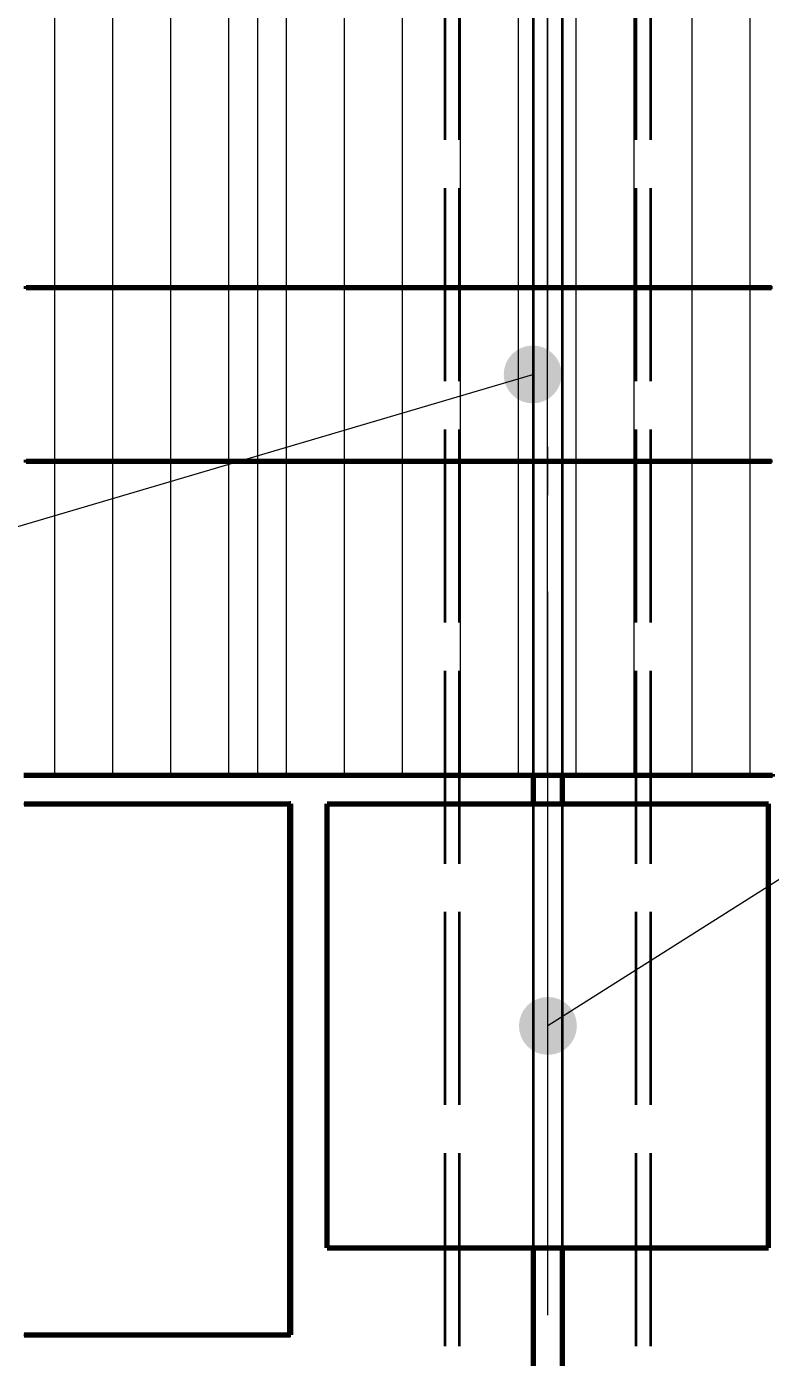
# Model space of a CAD drawing. Header units: millimetres. Extents: x 0 to 2208, y 0 to 420.
# Drawn here: x 94.22 to 109.62, y 142.66 to 170.24 of the extents above; entities that cross this region are included whole.
import ezdxf

# ---------------------------------------------------------------- set-up
doc = ezdxf.new("R2010")
doc.units = ezdxf.units.MM
doc.linetypes.add('IRAM-E-TRAZOS', pattern=[5, 4, -1])
doc.linetypes.add('IRAM-F-TRAZO-PUNTO', pattern=[20, 15, -2, 1, -2])
for name, color, linetype, lineweight in [('01-VISIBLE', 7, 'CONTINUOUS', 70), ('02-OCULTA', 4, 'IRAM-E-TRAZOS', 35), ('03-EJE', 1, 'IRAM-F-TRAZO-PUNTO', 18), ('04-COTA', 3, 'CONTINUOUS', 18), ('05-RAYADO', 8, 'CONTINUOUS', 18), ('08-FINA', 5, 'CONTINUOUS', 18)]:
    doc.layers.add(name, color=color, linetype=linetype, lineweight=lineweight)
doc.styles.add('ISO3098', font='isocpeur.ttf')
doc.dimstyles.new('FLAMA-IRAM', dxfattribs={"dimtxt": 3.5, "dimasz": 3.5, "dimexe": 2, "dimexo": 1.5, "dimgap": 1, "dimtad": 1, "dimdec": 1, "dimtxsty": 'ISO3098', "dimblk": 'IRAM_FLECHA', "dimblk1": 'IRAM_FLECHA', "dimblk2": 'IRAM_FLECHA', "dimcen": 2.5, "dimclrd": 256, "dimclre": 256, "dimclrt": 256, "dimazin": 3, "dimtfac": 1, "dimtmove": 0, "dimatfit": 3, "dimlwd": 18, "dimlwe": 18})

# ---------------------------------------------------------------- blocks, each defined once
blk = doc.blocks.new('IRAM_FLECHA')
blk.add_solid([(0, 0), (-1, 0.125), (-1, -0.125)])

msp = doc.modelspace()

# ---------------------------------------------------------------- hatches: boundary and pattern name
at = {"layer": '05-RAYADO'}
h = msp.add_hatch(dxfattribs=at)
h.set_pattern_fill('ANSI31', scale=0.94488, angle=45)
h.paths.add_polyline_path([(123.083, 154.733), (123.083, 198.138), (86.943, 198.138), (86.943, 154.733)])
h = msp.add_hatch(dxfattribs=at)
h.set_pattern_fill('ANSI31', scale=0.377953, angle=45)
h.paths.add_polyline_path([(120.384, 154.733), (120.384, 198.138), (89.642, 198.138), (89.642, 154.733)])
at = {"layer": '08-FINA'}
h = msp.add_hatch(color=7, dxfattribs=at)
h.dxf.hatch_style = 1
edge = h.paths.add_edge_path()
edge.add_arc((104.698, 163.035), 0.6, 0, 360)
h = msp.add_hatch(color=7, dxfattribs=at)
h.dxf.hatch_style = 1
edge = h.paths.add_edge_path()
edge.add_arc((105.013, 149.533), 0.6, 0, 360)

# ---------------------------------------------------------------- linework, layer by layer
at = {"layer": '01-VISIBLE'}
for p, q in [((104.713, 154.133), (104.713, 154.733)), ((105.313, 154.133), (105.313, 154.733)), ((99.669, 143.133), (99.669, 154.133)), ((99.685, 154.133), (99.669, 154.133)), ((99.685, 143.133), (99.685, 154.133)), ((100.443, 144.933), (100.443, 154.133)), ((109.583, 144.933), (109.583, 154.133)), ((104.713, 123.535), (104.713, 144.933)), ((105.313, 123.535), (105.313, 144.933)), ((99.685, 143.133), (99.669, 143.133))]:
    msp.add_line(p, q, dxfattribs=at)
for points in [[(94.208, 164.835), (94.309, 164.835), (94.409, 164.835), (94.509, 164.835), (94.609, 164.835), (94.71, 164.835), (94.81, 164.835), (94.91, 164.835), (95.01, 164.835), (95.11, 164.835), (95.211, 164.835), (95.311, 164.835), (95.411, 164.835), (95.511, 164.835), (95.611, 164.835), (95.712, 164.835), (95.812, 164.835), (95.912, 164.835), (96.012, 164.835), (96.113, 164.835), (96.213, 164.835), (96.313, 164.835), (96.413, 164.835), (96.513, 164.835), (96.614, 164.835), (96.714, 164.835), (96.814, 164.835), (96.914, 164.835), (97.014, 164.835), (97.115, 164.835), (97.215, 164.835), (97.315, 164.835), (97.415, 164.835), (97.516, 164.835), (97.616, 164.835), (97.716, 164.835), (97.816, 164.835), (97.916, 164.835), (98.017, 164.835), (98.117, 164.835), (98.217, 164.835), (98.317, 164.835), (98.417, 164.835), (98.518, 164.835), (98.618, 164.835), (98.718, 164.835), (98.818, 164.835), (98.919, 164.835), (99.019, 164.835), (99.119, 164.835), (99.219, 164.835), (99.319, 164.835), (99.42, 164.835), (99.52, 164.835), (99.62, 164.835), (99.72, 164.835), (99.82, 164.835), (99.921, 164.835), (100.021, 164.835), (100.121, 164.835), (100.221, 164.835), (100.322, 164.835), (100.422, 164.835), (100.522, 164.835), (100.622, 164.835), (100.722, 164.835), (100.823, 164.835), (100.923, 164.835), (101.023, 164.835), (101.123, 164.835), (101.223, 164.835), (101.324, 164.835), (101.424, 164.835), (101.524, 164.835), (101.624, 164.835), (101.725, 164.835), (101.825, 164.835), (101.925, 164.835), (102.025, 164.835), (102.125, 164.835), (102.226, 164.835), (102.326, 164.835), (102.426, 164.835), (102.526, 164.835), (102.626, 164.835), (102.727, 164.835), (102.827, 164.835), (102.927, 164.835), (103.027, 164.835), (103.128, 164.835), (103.228, 164.835), (103.328, 164.835), (103.428, 164.835), (103.528, 164.835), (103.629, 164.835), (103.729, 164.835), (103.829, 164.835), (103.929, 164.835), (104.029, 164.835), (104.13, 164.835), (104.23, 164.835), (104.33, 164.835), (104.43, 164.835), (104.531, 164.835), (104.631, 164.835), (104.731, 164.835), (104.831, 164.835), (104.931, 164.835), (105.032, 164.835), (105.132, 164.835), (105.232, 164.835), (105.332, 164.835), (105.432, 164.835), (105.533, 164.835), (105.633, 164.835), (105.733, 164.835), (105.833, 164.835), (105.934, 164.835), (106.034, 164.835), (106.134, 164.835), (106.234, 164.835), (106.334, 164.835), (106.435, 164.835), (106.535, 164.835), (106.635, 164.835), (106.735, 164.835), (106.835, 164.835), (106.936, 164.835), (107.036, 164.835), (107.136, 164.835), (107.236, 164.835), (107.337, 164.835), (107.437, 164.835), (107.537, 164.835), (107.637, 164.835), (107.737, 164.835), (107.838, 164.835), (107.938, 164.835), (108.038, 164.835), (108.138, 164.835), (108.238, 164.835), (108.339, 164.835), (108.439, 164.835), (108.539, 164.835), (108.639, 164.835), (108.74, 164.835), (108.84, 164.835), (108.94, 164.835), (109.04, 164.835), (109.14, 164.835), (109.241, 164.835), (109.341, 164.835), (109.441, 164.835), (109.541, 164.835), (109.641, 164.835)], [(94.208, 161.235), (94.309, 161.235), (94.409, 161.235), (94.509, 161.235), (94.609, 161.235), (94.71, 161.235), (94.81, 161.235), (94.91, 161.235), (95.01, 161.235), (95.11, 161.235), (95.211, 161.235), (95.311, 161.235), (95.411, 161.235), (95.511, 161.235), (95.611, 161.235), (95.712, 161.235), (95.812, 161.235), (95.912, 161.235), (96.012, 161.235), (96.113, 161.235), (96.213, 161.235), (96.313, 161.235), (96.413, 161.235), (96.513, 161.235), (96.614, 161.235), (96.714, 161.235), (96.814, 161.235), (96.914, 161.235), (97.014, 161.235), (97.115, 161.235), (97.215, 161.235), (97.315, 161.235), (97.415, 161.235), (97.516, 161.235), (97.616, 161.235), (97.716, 161.235), (97.816, 161.235), (97.916, 161.235), (98.017, 161.235), (98.117, 161.235), (98.217, 161.235), (98.317, 161.235), (98.417, 161.235), (98.518, 161.235), (98.618, 161.235), (98.718, 161.235), (98.818, 161.235), (98.919, 161.235), (99.019, 161.235), (99.119, 161.235), (99.219, 161.235), (99.319, 161.235), (99.42, 161.235), (99.52, 161.235), (99.62, 161.235), (99.72, 161.235), (99.82, 161.235), (99.921, 161.235), (100.021, 161.235), (100.121, 161.235), (100.221, 161.235), (100.322, 161.235), (100.422, 161.235), (100.522, 161.235), (100.622, 161.235), (100.722, 161.235), (100.823, 161.235), (100.923, 161.235), (101.023, 161.235), (101.123, 161.235), (101.223, 161.235), (101.324, 161.235), (101.424, 161.235), (101.524, 161.235), (101.624, 161.235), (101.725, 161.235), (101.825, 161.235), (101.925, 161.235), (102.025, 161.235), (102.125, 161.235), (102.226, 161.235), (102.326, 161.235), (102.426, 161.235), (102.526, 161.235), (102.626, 161.235), (102.727, 161.235), (102.827, 161.235), (102.927, 161.235), (103.027, 161.235), (103.128, 161.235), (103.228, 161.235), (103.328, 161.235), (103.428, 161.235), (103.528, 161.235), (103.629, 161.235), (103.729, 161.235), (103.829, 161.235), (103.929, 161.235), (104.029, 161.235), (104.13, 161.235), (104.23, 161.235), (104.33, 161.235), (104.43, 161.235), (104.531, 161.235), (104.631, 161.235), (104.731, 161.235), (104.831, 161.235), (104.931, 161.235), (105.032, 161.235), (105.132, 161.235), (105.232, 161.235), (105.332, 161.235), (105.432, 161.235), (105.533, 161.235), (105.633, 161.235), (105.733, 161.235), (105.833, 161.235), (105.934, 161.235), (106.034, 161.235), (106.134, 161.235), (106.234, 161.235), (106.334, 161.235), (106.435, 161.235), (106.535, 161.235), (106.635, 161.235), (106.735, 161.235), (106.835, 161.235), (106.936, 161.235), (107.036, 161.235), (107.136, 161.235), (107.236, 161.235), (107.337, 161.235), (107.437, 161.235), (107.537, 161.235), (107.637, 161.235), (107.737, 161.235), (107.838, 161.235), (107.938, 161.235), (108.038, 161.235), (108.138, 161.235), (108.238, 161.235), (108.339, 161.235), (108.439, 161.235), (108.539, 161.235), (108.639, 161.235), (108.74, 161.235), (108.84, 161.235), (108.94, 161.235), (109.04, 161.235), (109.14, 161.235), (109.241, 161.235), (109.341, 161.235), (109.441, 161.235), (109.541, 161.235), (109.641, 161.235)], [(94.157, 154.733), (94.257, 154.733), (94.357, 154.733), (94.457, 154.733), (94.558, 154.733), (94.658, 154.733), (94.758, 154.733), (94.858, 154.733), (94.958, 154.733), (95.058, 154.733), (95.158, 154.733), (95.258, 154.733), (95.358, 154.733), (95.458, 154.733), (95.558, 154.733), (95.658, 154.733), (95.758, 154.733), (95.858, 154.733), (95.958, 154.733), (96.058, 154.733), (96.158, 154.733), (96.258, 154.733), (96.358, 154.733), (96.459, 154.733), (96.559, 154.733), (96.659, 154.733), (96.759, 154.733), (96.859, 154.733), (96.959, 154.733), (97.059, 154.733), (97.159, 154.733), (97.259, 154.733), (97.359, 154.733), (97.459, 154.733), (97.559, 154.733), (97.659, 154.733), (97.759, 154.733), (97.859, 154.733), (97.959, 154.733), (98.059, 154.733), (98.159, 154.733), (98.259, 154.733), (98.36, 154.733), (98.46, 154.733), (98.56, 154.733), (98.66, 154.733), (98.76, 154.733), (98.86, 154.733), (98.96, 154.733), (99.06, 154.733), (99.16, 154.733), (99.26, 154.733), (99.36, 154.733), (99.46, 154.733), (99.56, 154.733), (99.66, 154.733), (99.76, 154.733), (99.86, 154.733), (99.96, 154.733), (100.06, 154.733), (100.16, 154.733), (100.261, 154.733), (100.361, 154.733), (100.461, 154.733), (100.561, 154.733), (100.661, 154.733), (100.761, 154.733), (100.861, 154.733), (100.961, 154.733), (101.061, 154.733), (101.161, 154.733), (101.261, 154.733), (101.361, 154.733), (101.461, 154.733), (101.561, 154.733), (101.661, 154.733), (101.761, 154.733), (101.861, 154.733), (101.961, 154.733), (102.061, 154.733), (102.162, 154.733), (102.262, 154.733), (102.362, 154.733), (102.462, 154.733), (102.562, 154.733), (102.662, 154.733), (102.762, 154.733), (102.862, 154.733), (102.962, 154.733), (103.062, 154.733), (103.162, 154.733), (103.262, 154.733), (103.362, 154.733), (103.462, 154.733), (103.562, 154.733), (103.662, 154.733), (103.762, 154.733), (103.862, 154.733), (103.962, 154.733), (104.063, 154.733), (104.163, 154.733), (104.263, 154.733), (104.363, 154.733), (104.463, 154.733), (104.563, 154.733), (104.663, 154.733), (104.763, 154.733), (104.863, 154.733), (104.963, 154.733), (105.063, 154.733), (105.163, 154.733), (105.263, 154.733), (105.363, 154.733), (105.463, 154.733), (105.563, 154.733), (105.663, 154.733), (105.763, 154.733), (105.863, 154.733), (105.963, 154.733), (106.064, 154.733), (106.164, 154.733), (106.264, 154.733), (106.364, 154.733), (106.464, 154.733), (106.564, 154.733), (106.664, 154.733), (106.764, 154.733), (106.864, 154.733), (106.964, 154.733), (107.064, 154.733), (107.164, 154.733), (107.264, 154.733), (107.364, 154.733), (107.464, 154.733), (107.564, 154.733), (107.664, 154.733), (107.764, 154.733), (107.864, 154.733), (107.965, 154.733), (108.065, 154.733), (108.165, 154.733), (108.265, 154.733), (108.365, 154.733), (108.465, 154.733), (108.565, 154.733), (108.665, 154.733), (108.765, 154.733), (108.865, 154.733), (108.965, 154.733), (109.065, 154.733), (109.165, 154.733), (109.265, 154.733), (109.365, 154.733), (109.465, 154.733), (109.565, 154.733), (109.665, 154.733)], [(94.162, 154.133), (94.262, 154.133), (94.363, 154.133), (94.463, 154.133), (94.563, 154.133), (94.663, 154.133), (94.763, 154.133), (94.863, 154.133), (94.963, 154.133), (95.063, 154.133), (95.163, 154.133), (95.264, 154.133), (95.364, 154.133), (95.464, 154.133), (95.564, 154.133), (95.664, 154.133), (95.764, 154.133), (95.864, 154.133), (95.964, 154.133), (96.064, 154.133), (96.165, 154.133), (96.265, 154.133), (96.365, 154.133), (96.465, 154.133), (96.565, 154.133), (96.665, 154.133), (96.765, 154.133), (96.865, 154.133), (96.966, 154.133), (97.066, 154.133), (97.166, 154.133), (97.266, 154.133), (97.366, 154.133), (97.466, 154.133), (97.566, 154.133), (97.666, 154.133), (97.766, 154.133), (97.867, 154.133), (97.967, 154.133), (98.067, 154.133), (98.167, 154.133), (98.267, 154.133), (98.367, 154.133), (98.467, 154.133), (98.567, 154.133), (98.667, 154.133), (98.768, 154.133), (98.868, 154.133), (98.968, 154.133), (99.068, 154.133), (99.168, 154.133), (99.268, 154.133), (99.368, 154.133), (99.468, 154.133), (99.568, 154.133), (99.669, 154.133)], [(100.443, 154.133), (100.544, 154.133), (100.644, 154.133), (100.745, 154.133), (100.845, 154.133), (100.946, 154.133), (101.046, 154.133), (101.146, 154.133), (101.247, 154.133), (101.347, 154.133), (101.448, 154.133), (101.548, 154.133), (101.649, 154.133), (101.749, 154.133), (101.849, 154.133), (101.95, 154.133), (102.05, 154.133), (102.151, 154.133), (102.251, 154.133), (102.352, 154.133), (102.452, 154.133), (102.552, 154.133), (102.653, 154.133), (102.753, 154.133), (102.854, 154.133), (102.954, 154.133), (103.055, 154.133), (103.155, 154.133), (103.255, 154.133), (103.356, 154.133), (103.456, 154.133), (103.557, 154.133), (103.657, 154.133), (103.758, 154.133), (103.858, 154.133), (103.958, 154.133), (104.059, 154.133), (104.159, 154.133), (104.26, 154.133), (104.36, 154.133), (104.461, 154.133), (104.561, 154.133), (104.661, 154.133), (104.762, 154.133), (104.862, 154.133), (104.963, 154.133), (105.063, 154.133), (105.164, 154.133), (105.264, 154.133), (105.365, 154.133), (105.465, 154.133), (105.565, 154.133), (105.666, 154.133), (105.766, 154.133), (105.867, 154.133), (105.967, 154.133), (106.068, 154.133), (106.168, 154.133), (106.268, 154.133), (106.369, 154.133), (106.469, 154.133), (106.57, 154.133), (106.67, 154.133), (106.771, 154.133), (106.871, 154.133), (106.971, 154.133), (107.072, 154.133), (107.172, 154.133), (107.273, 154.133), (107.373, 154.133), (107.474, 154.133), (107.574, 154.133), (107.674, 154.133), (107.775, 154.133), (107.875, 154.133), (107.976, 154.133), (108.076, 154.133), (108.177, 154.133), (108.277, 154.133), (108.377, 154.133), (108.478, 154.133), (108.578, 154.133), (108.679, 154.133), (108.779, 154.133), (108.88, 154.133), (108.98, 154.133), (109.08, 154.133), (109.181, 154.133), (109.281, 154.133), (109.382, 154.133), (109.482, 154.133), (109.583, 154.133)], [(100.443, 144.933), (100.544, 144.933), (100.644, 144.933), (100.745, 144.933), (100.845, 144.933), (100.946, 144.933), (101.046, 144.933), (101.146, 144.933), (101.247, 144.933), (101.347, 144.933), (101.448, 144.933), (101.548, 144.933), (101.649, 144.933), (101.749, 144.933), (101.849, 144.933), (101.95, 144.933), (102.05, 144.933), (102.151, 144.933), (102.251, 144.933), (102.352, 144.933), (102.452, 144.933), (102.552, 144.933), (102.653, 144.933), (102.753, 144.933), (102.854, 144.933), (102.954, 144.933), (103.055, 144.933), (103.155, 144.933), (103.255, 144.933), (103.356, 144.933), (103.456, 144.933), (103.557, 144.933), (103.657, 144.933), (103.758, 144.933), (103.858, 144.933), (103.958, 144.933), (104.059, 144.933), (104.159, 144.933), (104.26, 144.933), (104.36, 144.933), (104.461, 144.933), (104.561, 144.933), (104.661, 144.933), (104.762, 144.933), (104.862, 144.933), (104.963, 144.933), (105.063, 144.933), (105.164, 144.933), (105.264, 144.933), (105.365, 144.933), (105.465, 144.933), (105.565, 144.933), (105.666, 144.933), (105.766, 144.933), (105.867, 144.933), (105.967, 144.933), (106.068, 144.933), (106.168, 144.933), (106.268, 144.933), (106.369, 144.933), (106.469, 144.933), (106.57, 144.933), (106.67, 144.933), (106.771, 144.933), (106.871, 144.933), (106.971, 144.933), (107.072, 144.933), (107.172, 144.933), (107.273, 144.933), (107.373, 144.933), (107.474, 144.933), (107.574, 144.933), (107.674, 144.933), (107.775, 144.933), (107.875, 144.933), (107.976, 144.933), (108.076, 144.933), (108.177, 144.933), (108.277, 144.933), (108.377, 144.933), (108.478, 144.933), (108.578, 144.933), (108.679, 144.933), (108.779, 144.933), (108.88, 144.933), (108.98, 144.933), (109.08, 144.933), (109.181, 144.933), (109.281, 144.933), (109.382, 144.933), (109.482, 144.933), (109.583, 144.933)], [(94.162, 143.133), (94.262, 143.133), (94.363, 143.133), (94.463, 143.133), (94.563, 143.133), (94.663, 143.133), (94.763, 143.133), (94.863, 143.133), (94.963, 143.133), (95.063, 143.133), (95.163, 143.133), (95.264, 143.133), (95.364, 143.133), (95.464, 143.133), (95.564, 143.133), (95.664, 143.133), (95.764, 143.133), (95.864, 143.133), (95.964, 143.133), (96.064, 143.133), (96.165, 143.133), (96.265, 143.133), (96.365, 143.133), (96.465, 143.133), (96.565, 143.133), (96.665, 143.133), (96.765, 143.133), (96.865, 143.133), (96.966, 143.133), (97.066, 143.133), (97.166, 143.133), (97.266, 143.133), (97.366, 143.133), (97.466, 143.133), (97.566, 143.133), (97.666, 143.133), (97.766, 143.133), (97.867, 143.133), (97.967, 143.133), (98.067, 143.133), (98.167, 143.133), (98.267, 143.133), (98.367, 143.133), (98.467, 143.133), (98.567, 143.133), (98.667, 143.133), (98.768, 143.133), (98.868, 143.133), (98.968, 143.133), (99.068, 143.133), (99.168, 143.133), (99.268, 143.133), (99.368, 143.133), (99.468, 143.133), (99.568, 143.133), (99.669, 143.133)]]:
    msp.add_lwpolyline(points, dxfattribs=at)
at = {"layer": '02-OCULTA'}
for p, q in [((102.883, 127.895), (102.883, 230.99)), ((103.183, 127.895), (103.183, 230.99)), ((106.843, 127.895), (106.843, 230.99)), ((107.143, 127.895), (107.143, 230.99)), ((104.713, 126.217), (104.713, 217.335)), ((105.313, 126.217), (105.313, 217.335)), ((104.713, 154.733), (104.713, 198.138)), ((105.313, 154.733), (105.313, 198.138)), ((100.458, 154.133), (100.443, 154.133)), ((100.458, 144.933), (100.458, 154.133)), ((104.713, 144.933), (104.713, 154.133)), ((105.313, 144.933), (105.313, 154.133)), ((109.568, 154.133), (109.583, 154.133)), ((109.568, 144.933), (109.568, 154.133)), ((100.458, 144.933), (100.443, 144.933)), ((109.568, 144.933), (109.583, 144.933))]:
    msp.add_line(p, q, dxfattribs=at)
for points in [[(109.665, 164.835), (109.565, 164.835), (109.465, 164.835), (109.365, 164.835), (109.265, 164.835), (109.165, 164.835), (109.065, 164.835), (108.965, 164.835), (108.865, 164.835), (108.765, 164.835), (108.665, 164.835), (108.565, 164.835), (108.465, 164.835), (108.365, 164.835), (108.265, 164.835), (108.165, 164.835), (108.065, 164.835), (107.965, 164.835), (107.864, 164.835), (107.764, 164.835), (107.664, 164.835), (107.564, 164.835), (107.464, 164.835), (107.364, 164.835), (107.264, 164.835), (107.164, 164.835), (107.064, 164.835), (106.964, 164.835), (106.864, 164.835), (106.764, 164.835), (106.664, 164.835), (106.564, 164.835), (106.464, 164.835), (106.364, 164.835), (106.264, 164.835), (106.164, 164.835), (106.064, 164.835), (105.963, 164.835), (105.863, 164.835), (105.763, 164.835), (105.663, 164.835), (105.563, 164.835), (105.463, 164.835), (105.363, 164.835), (105.263, 164.835), (105.163, 164.835), (105.063, 164.835), (104.963, 164.835), (104.863, 164.835), (104.763, 164.835), (104.663, 164.835), (104.563, 164.835), (104.463, 164.835), (104.363, 164.835), (104.263, 164.835), (104.163, 164.835), (104.063, 164.835), (103.962, 164.835), (103.862, 164.835), (103.762, 164.835), (103.662, 164.835), (103.562, 164.835), (103.462, 164.835), (103.362, 164.835), (103.262, 164.835), (103.162, 164.835), (103.062, 164.835), (102.962, 164.835), (102.862, 164.835), (102.762, 164.835), (102.662, 164.835), (102.562, 164.835), (102.462, 164.835), (102.362, 164.835), (102.262, 164.835), (102.162, 164.835), (102.061, 164.835), (101.961, 164.835), (101.861, 164.835), (101.761, 164.835), (101.661, 164.835), (101.561, 164.835), (101.461, 164.835), (101.361, 164.835), (101.261, 164.835), (101.161, 164.835), (101.061, 164.835), (100.961, 164.835), (100.861, 164.835), (100.761, 164.835), (100.661, 164.835), (100.561, 164.835), (100.461, 164.835), (100.361, 164.835), (100.261, 164.835), (100.16, 164.835), (100.06, 164.835), (99.96, 164.835), (99.86, 164.835), (99.76, 164.835), (99.66, 164.835), (99.56, 164.835), (99.46, 164.835), (99.36, 164.835), (99.26, 164.835), (99.16, 164.835), (99.06, 164.835), (98.96, 164.835), (98.86, 164.835), (98.76, 164.835), (98.66, 164.835), (98.56, 164.835), (98.46, 164.835), (98.36, 164.835), (98.259, 164.835), (98.159, 164.835), (98.059, 164.835), (97.959, 164.835), (97.859, 164.835), (97.759, 164.835), (97.659, 164.835), (97.559, 164.835), (97.459, 164.835), (97.359, 164.835), (97.259, 164.835), (97.159, 164.835), (97.059, 164.835), (96.959, 164.835), (96.859, 164.835), (96.759, 164.835), (96.659, 164.835), (96.559, 164.835), (96.459, 164.835), (96.358, 164.835), (96.258, 164.835), (96.158, 164.835), (96.058, 164.835), (95.958, 164.835), (95.858, 164.835), (95.758, 164.835), (95.658, 164.835), (95.558, 164.835), (95.458, 164.835), (95.358, 164.835), (95.258, 164.835), (95.158, 164.835), (95.058, 164.835), (94.958, 164.835), (94.858, 164.835), (94.758, 164.835), (94.658, 164.835), (94.558, 164.835), (94.457, 164.835), (94.357, 164.835), (94.257, 164.835), (94.157, 164.835)], [(94.157, 164.835), (94.257, 164.835), (94.357, 164.835), (94.457, 164.835), (94.558, 164.835), (94.658, 164.835), (94.758, 164.835), (94.858, 164.835), (94.958, 164.835), (95.058, 164.835), (95.158, 164.835), (95.258, 164.835), (95.358, 164.835), (95.458, 164.835), (95.558, 164.835), (95.658, 164.835), (95.758, 164.835), (95.858, 164.835), (95.958, 164.835), (96.058, 164.835), (96.158, 164.835), (96.258, 164.835), (96.358, 164.835), (96.459, 164.835), (96.559, 164.835), (96.659, 164.835), (96.759, 164.835), (96.859, 164.835), (96.959, 164.835), (97.059, 164.835), (97.159, 164.835), (97.259, 164.835), (97.359, 164.835), (97.459, 164.835), (97.559, 164.835), (97.659, 164.835), (97.759, 164.835), (97.859, 164.835), (97.959, 164.835), (98.059, 164.835), (98.159, 164.835), (98.259, 164.835), (98.36, 164.835), (98.46, 164.835), (98.56, 164.835), (98.66, 164.835), (98.76, 164.835), (98.86, 164.835), (98.96, 164.835), (99.06, 164.835), (99.16, 164.835), (99.26, 164.835), (99.36, 164.835), (99.46, 164.835), (99.56, 164.835), (99.66, 164.835), (99.76, 164.835), (99.86, 164.835), (99.96, 164.835), (100.06, 164.835), (100.16, 164.835), (100.261, 164.835), (100.361, 164.835), (100.461, 164.835), (100.561, 164.835), (100.661, 164.835), (100.761, 164.835), (100.861, 164.835), (100.961, 164.835), (101.061, 164.835), (101.161, 164.835), (101.261, 164.835), (101.361, 164.835), (101.461, 164.835), (101.561, 164.835), (101.661, 164.835), (101.761, 164.835), (101.861, 164.835), (101.961, 164.835), (102.061, 164.835), (102.162, 164.835), (102.262, 164.835), (102.362, 164.835), (102.462, 164.835), (102.562, 164.835), (102.662, 164.835), (102.762, 164.835), (102.862, 164.835), (102.962, 164.835), (103.062, 164.835), (103.162, 164.835), (103.262, 164.835), (103.362, 164.835), (103.462, 164.835), (103.562, 164.835), (103.662, 164.835), (103.762, 164.835), (103.862, 164.835), (103.962, 164.835), (104.063, 164.835), (104.163, 164.835), (104.263, 164.835), (104.363, 164.835), (104.463, 164.835), (104.563, 164.835), (104.663, 164.835), (104.763, 164.835), (104.863, 164.835), (104.963, 164.835), (105.063, 164.835), (105.163, 164.835), (105.263, 164.835), (105.363, 164.835), (105.463, 164.835), (105.563, 164.835), (105.663, 164.835), (105.763, 164.835), (105.863, 164.835), (105.963, 164.835), (106.064, 164.835), (106.164, 164.835), (106.264, 164.835), (106.364, 164.835), (106.464, 164.835), (106.564, 164.835), (106.664, 164.835), (106.764, 164.835), (106.864, 164.835), (106.964, 164.835), (107.064, 164.835), (107.164, 164.835), (107.264, 164.835), (107.364, 164.835), (107.464, 164.835), (107.564, 164.835), (107.664, 164.835), (107.764, 164.835), (107.864, 164.835), (107.965, 164.835), (108.065, 164.835), (108.165, 164.835), (108.265, 164.835), (108.365, 164.835), (108.465, 164.835), (108.565, 164.835), (108.665, 164.835), (108.765, 164.835), (108.865, 164.835), (108.965, 164.835), (109.065, 164.835), (109.165, 164.835), (109.265, 164.835), (109.365, 164.835), (109.465, 164.835), (109.565, 164.835), (109.665, 164.835)], [(109.641, 164.835), (109.541, 164.835), (109.441, 164.835), (109.341, 164.835), (109.241, 164.835), (109.14, 164.835), (109.04, 164.835), (108.94, 164.835), (108.84, 164.835), (108.74, 164.835), (108.639, 164.835), (108.539, 164.835), (108.439, 164.835), (108.339, 164.835), (108.238, 164.835), (108.138, 164.835), (108.038, 164.835), (107.938, 164.835), (107.838, 164.835), (107.737, 164.835), (107.637, 164.835), (107.537, 164.835), (107.437, 164.835), (107.337, 164.835), (107.236, 164.835), (107.136, 164.835), (107.036, 164.835), (106.936, 164.835), (106.835, 164.835), (106.735, 164.835), (106.635, 164.835), (106.535, 164.835), (106.435, 164.835), (106.334, 164.835), (106.234, 164.835), (106.134, 164.835), (106.034, 164.835), (105.934, 164.835), (105.833, 164.835), (105.733, 164.835), (105.633, 164.835), (105.533, 164.835), (105.432, 164.835), (105.332, 164.835), (105.232, 164.835), (105.132, 164.835), (105.032, 164.835), (104.931, 164.835), (104.831, 164.835), (104.731, 164.835), (104.631, 164.835), (104.531, 164.835), (104.43, 164.835), (104.33, 164.835), (104.23, 164.835), (104.13, 164.835), (104.029, 164.835), (103.929, 164.835), (103.829, 164.835), (103.729, 164.835), (103.629, 164.835), (103.528, 164.835), (103.428, 164.835), (103.328, 164.835), (103.228, 164.835), (103.128, 164.835), (103.027, 164.835), (102.927, 164.835), (102.827, 164.835), (102.727, 164.835), (102.626, 164.835), (102.526, 164.835), (102.426, 164.835), (102.326, 164.835), (102.226, 164.835), (102.125, 164.835), (102.025, 164.835), (101.925, 164.835), (101.825, 164.835), (101.725, 164.835), (101.624, 164.835), (101.524, 164.835), (101.424, 164.835), (101.324, 164.835), (101.223, 164.835), (101.123, 164.835), (101.023, 164.835), (100.923, 164.835), (100.823, 164.835), (100.722, 164.835), (100.622, 164.835), (100.522, 164.835), (100.422, 164.835), (100.322, 164.835), (100.221, 164.835), (100.121, 164.835), (100.021, 164.835), (99.921, 164.835), (99.82, 164.835), (99.72, 164.835), (99.62, 164.835), (99.52, 164.835), (99.42, 164.835), (99.319, 164.835), (99.219, 164.835), (99.119, 164.835), (99.019, 164.835), (98.919, 164.835), (98.818, 164.835), (98.718, 164.835), (98.618, 164.835), (98.518, 164.835), (98.417, 164.835), (98.317, 164.835), (98.217, 164.835), (98.117, 164.835), (98.017, 164.835), (97.916, 164.835), (97.816, 164.835), (97.716, 164.835), (97.616, 164.835), (97.516, 164.835), (97.415, 164.835), (97.315, 164.835), (97.215, 164.835), (97.115, 164.835), (97.014, 164.835), (96.914, 164.835), (96.814, 164.835), (96.714, 164.835), (96.614, 164.835), (96.513, 164.835), (96.413, 164.835), (96.313, 164.835), (96.213, 164.835), (96.113, 164.835), (96.012, 164.835), (95.912, 164.835), (95.812, 164.835), (95.712, 164.835), (95.611, 164.835), (95.511, 164.835), (95.411, 164.835), (95.311, 164.835), (95.211, 164.835), (95.11, 164.835), (95.01, 164.835), (94.91, 164.835), (94.81, 164.835), (94.71, 164.835), (94.609, 164.835), (94.509, 164.835), (94.409, 164.835), (94.309, 164.835), (94.208, 164.835)], [(109.665, 161.235), (109.565, 161.235), (109.465, 161.235), (109.365, 161.235), (109.265, 161.235), (109.165, 161.235), (109.065, 161.235), (108.965, 161.235), (108.865, 161.235), (108.765, 161.235), (108.665, 161.235), (108.565, 161.235), (108.465, 161.235), (108.365, 161.235), (108.265, 161.235), (108.165, 161.235), (108.065, 161.235), (107.965, 161.235), (107.864, 161.235), (107.764, 161.235), (107.664, 161.235), (107.564, 161.235), (107.464, 161.235), (107.364, 161.235), (107.264, 161.235), (107.164, 161.235), (107.064, 161.235), (106.964, 161.235), (106.864, 161.235), (106.764, 161.235), (106.664, 161.235), (106.564, 161.235), (106.464, 161.235), (106.364, 161.235), (106.264, 161.235), (106.164, 161.235), (106.064, 161.235), (105.963, 161.235), (105.863, 161.235), (105.763, 161.235), (105.663, 161.235), (105.563, 161.235), (105.463, 161.235), (105.363, 161.235), (105.263, 161.235), (105.163, 161.235), (105.063, 161.235), (104.963, 161.235), (104.863, 161.235), (104.763, 161.235), (104.663, 161.235), (104.563, 161.235), (104.463, 161.235), (104.363, 161.235), (104.263, 161.235), (104.163, 161.235), (104.063, 161.235), (103.962, 161.235), (103.862, 161.235), (103.762, 161.235), (103.662, 161.235), (103.562, 161.235), (103.462, 161.235), (103.362, 161.235), (103.262, 161.235), (103.162, 161.235), (103.062, 161.235), (102.962, 161.235), (102.862, 161.235), (102.762, 161.235), (102.662, 161.235), (102.562, 161.235), (102.462, 161.235), (102.362, 161.235), (102.262, 161.235), (102.162, 161.235), (102.061, 161.235), (101.961, 161.235), (101.861, 161.235), (101.761, 161.235), (101.661, 161.235), (101.561, 161.235), (101.461, 161.235), (101.361, 161.235), (101.261, 161.235), (101.161, 161.235), (101.061, 161.235), (100.961, 161.235), (100.861, 161.235), (100.761, 161.235), (100.661, 161.235), (100.561, 161.235), (100.461, 161.235), (100.361, 161.235), (100.261, 161.235), (100.16, 161.235), (100.06, 161.235), (99.96, 161.235), (99.86, 161.235), (99.76, 161.235), (99.66, 161.235), (99.56, 161.235), (99.46, 161.235), (99.36, 161.235), (99.26, 161.235), (99.16, 161.235), (99.06, 161.235), (98.96, 161.235), (98.86, 161.235), (98.76, 161.235), (98.66, 161.235), (98.56, 161.235), (98.46, 161.235), (98.36, 161.235), (98.259, 161.235), (98.159, 161.235), (98.059, 161.235), (97.959, 161.235), (97.859, 161.235), (97.759, 161.235), (97.659, 161.235), (97.559, 161.235), (97.459, 161.235), (97.359, 161.235), (97.259, 161.235), (97.159, 161.235), (97.059, 161.235), (96.959, 161.235), (96.859, 161.235), (96.759, 161.235), (96.659, 161.235), (96.559, 161.235), (96.459, 161.235), (96.358, 161.235), (96.258, 161.235), (96.158, 161.235), (96.058, 161.235), (95.958, 161.235), (95.858, 161.235), (95.758, 161.235), (95.658, 161.235), (95.558, 161.235), (95.458, 161.235), (95.358, 161.235), (95.258, 161.235), (95.158, 161.235), (95.058, 161.235), (94.958, 161.235), (94.858, 161.235), (94.758, 161.235), (94.658, 161.235), (94.558, 161.235), (94.457, 161.235), (94.357, 161.235), (94.257, 161.235), (94.157, 161.235)], [(94.157, 161.235), (94.257, 161.235), (94.357, 161.235), (94.457, 161.235), (94.558, 161.235), (94.658, 161.235), (94.758, 161.235), (94.858, 161.235), (94.958, 161.235), (95.058, 161.235), (95.158, 161.235), (95.258, 161.235), (95.358, 161.235), (95.458, 161.235), (95.558, 161.235), (95.658, 161.235), (95.758, 161.235), (95.858, 161.235), (95.958, 161.235), (96.058, 161.235), (96.158, 161.235), (96.258, 161.235), (96.358, 161.235), (96.459, 161.235), (96.559, 161.235), (96.659, 161.235), (96.759, 161.235), (96.859, 161.235), (96.959, 161.235), (97.059, 161.235), (97.159, 161.235), (97.259, 161.235), (97.359, 161.235), (97.459, 161.235), (97.559, 161.235), (97.659, 161.235), (97.759, 161.235), (97.859, 161.235), (97.959, 161.235), (98.059, 161.235), (98.159, 161.235), (98.259, 161.235), (98.36, 161.235), (98.46, 161.235), (98.56, 161.235), (98.66, 161.235), (98.76, 161.235), (98.86, 161.235), (98.96, 161.235), (99.06, 161.235), (99.16, 161.235), (99.26, 161.235), (99.36, 161.235), (99.46, 161.235), (99.56, 161.235), (99.66, 161.235), (99.76, 161.235), (99.86, 161.235), (99.96, 161.235), (100.06, 161.235), (100.16, 161.235), (100.261, 161.235), (100.361, 161.235), (100.461, 161.235), (100.561, 161.235), (100.661, 161.235), (100.761, 161.235), (100.861, 161.235), (100.961, 161.235), (101.061, 161.235), (101.161, 161.235), (101.261, 161.235), (101.361, 161.235), (101.461, 161.235), (101.561, 161.235), (101.661, 161.235), (101.761, 161.235), (101.861, 161.235), (101.961, 161.235), (102.061, 161.235), (102.162, 161.235), (102.262, 161.235), (102.362, 161.235), (102.462, 161.235), (102.562, 161.235), (102.662, 161.235), (102.762, 161.235), (102.862, 161.235), (102.962, 161.235), (103.062, 161.235), (103.162, 161.235), (103.262, 161.235), (103.362, 161.235), (103.462, 161.235), (103.562, 161.235), (103.662, 161.235), (103.762, 161.235), (103.862, 161.235), (103.962, 161.235), (104.063, 161.235), (104.163, 161.235), (104.263, 161.235), (104.363, 161.235), (104.463, 161.235), (104.563, 161.235), (104.663, 161.235), (104.763, 161.235), (104.863, 161.235), (104.963, 161.235), (105.063, 161.235), (105.163, 161.235), (105.263, 161.235), (105.363, 161.235), (105.463, 161.235), (105.563, 161.235), (105.663, 161.235), (105.763, 161.235), (105.863, 161.235), (105.963, 161.235), (106.064, 161.235), (106.164, 161.235), (106.264, 161.235), (106.364, 161.235), (106.464, 161.235), (106.564, 161.235), (106.664, 161.235), (106.764, 161.235), (106.864, 161.235), (106.964, 161.235), (107.064, 161.235), (107.164, 161.235), (107.264, 161.235), (107.364, 161.235), (107.464, 161.235), (107.564, 161.235), (107.664, 161.235), (107.764, 161.235), (107.864, 161.235), (107.965, 161.235), (108.065, 161.235), (108.165, 161.235), (108.265, 161.235), (108.365, 161.235), (108.465, 161.235), (108.565, 161.235), (108.665, 161.235), (108.765, 161.235), (108.865, 161.235), (108.965, 161.235), (109.065, 161.235), (109.165, 161.235), (109.265, 161.235), (109.365, 161.235), (109.465, 161.235), (109.565, 161.235), (109.665, 161.235)], [(109.641, 161.235), (109.541, 161.235), (109.441, 161.235), (109.341, 161.235), (109.241, 161.235), (109.14, 161.235), (109.04, 161.235), (108.94, 161.235), (108.84, 161.235), (108.74, 161.235), (108.639, 161.235), (108.539, 161.235), (108.439, 161.235), (108.339, 161.235), (108.238, 161.235), (108.138, 161.235), (108.038, 161.235), (107.938, 161.235), (107.838, 161.235), (107.737, 161.235), (107.637, 161.235), (107.537, 161.235), (107.437, 161.235), (107.337, 161.235), (107.236, 161.235), (107.136, 161.235), (107.036, 161.235), (106.936, 161.235), (106.835, 161.235), (106.735, 161.235), (106.635, 161.235), (106.535, 161.235), (106.435, 161.235), (106.334, 161.235), (106.234, 161.235), (106.134, 161.235), (106.034, 161.235), (105.934, 161.235), (105.833, 161.235), (105.733, 161.235), (105.633, 161.235), (105.533, 161.235), (105.432, 161.235), (105.332, 161.235), (105.232, 161.235), (105.132, 161.235), (105.032, 161.235), (104.931, 161.235), (104.831, 161.235), (104.731, 161.235), (104.631, 161.235), (104.531, 161.235), (104.43, 161.235), (104.33, 161.235), (104.23, 161.235), (104.13, 161.235), (104.029, 161.235), (103.929, 161.235), (103.829, 161.235), (103.729, 161.235), (103.629, 161.235), (103.528, 161.235), (103.428, 161.235), (103.328, 161.235), (103.228, 161.235), (103.128, 161.235), (103.027, 161.235), (102.927, 161.235), (102.827, 161.235), (102.727, 161.235), (102.626, 161.235), (102.526, 161.235), (102.426, 161.235), (102.326, 161.235), (102.226, 161.235), (102.125, 161.235), (102.025, 161.235), (101.925, 161.235), (101.825, 161.235), (101.725, 161.235), (101.624, 161.235), (101.524, 161.235), (101.424, 161.235), (101.324, 161.235), (101.223, 161.235), (101.123, 161.235), (101.023, 161.235), (100.923, 161.235), (100.823, 161.235), (100.722, 161.235), (100.622, 161.235), (100.522, 161.235), (100.422, 161.235), (100.322, 161.235), (100.221, 161.235), (100.121, 161.235), (100.021, 161.235), (99.921, 161.235), (99.82, 161.235), (99.72, 161.235), (99.62, 161.235), (99.52, 161.235), (99.42, 161.235), (99.319, 161.235), (99.219, 161.235), (99.119, 161.235), (99.019, 161.235), (98.919, 161.235), (98.818, 161.235), (98.718, 161.235), (98.618, 161.235), (98.518, 161.235), (98.417, 161.235), (98.317, 161.235), (98.217, 161.235), (98.117, 161.235), (98.017, 161.235), (97.916, 161.235), (97.816, 161.235), (97.716, 161.235), (97.616, 161.235), (97.516, 161.235), (97.415, 161.235), (97.315, 161.235), (97.215, 161.235), (97.115, 161.235), (97.014, 161.235), (96.914, 161.235), (96.814, 161.235), (96.714, 161.235), (96.614, 161.235), (96.513, 161.235), (96.413, 161.235), (96.313, 161.235), (96.213, 161.235), (96.113, 161.235), (96.012, 161.235), (95.912, 161.235), (95.812, 161.235), (95.712, 161.235), (95.611, 161.235), (95.511, 161.235), (95.411, 161.235), (95.311, 161.235), (95.211, 161.235), (95.11, 161.235), (95.01, 161.235), (94.91, 161.235), (94.81, 161.235), (94.71, 161.235), (94.609, 161.235), (94.509, 161.235), (94.409, 161.235), (94.309, 161.235), (94.208, 161.235)], [(94.213, 154.733), (94.313, 154.733), (94.413, 154.733), (94.513, 154.733), (94.613, 154.733), (94.713, 154.733), (94.813, 154.733), (94.913, 154.733), (95.013, 154.733), (95.113, 154.733), (95.213, 154.733), (95.313, 154.733), (95.413, 154.733), (95.513, 154.733), (95.613, 154.733), (95.713, 154.733), (95.813, 154.733), (95.913, 154.733), (96.013, 154.733), (96.113, 154.733), (96.213, 154.733), (96.313, 154.733), (96.413, 154.733), (96.513, 154.733), (96.613, 154.733), (96.713, 154.733), (96.813, 154.733), (96.913, 154.733), (97.013, 154.733), (97.113, 154.733), (97.213, 154.733), (97.313, 154.733), (97.413, 154.733), (97.513, 154.733), (97.613, 154.733), (97.713, 154.733), (97.813, 154.733), (97.913, 154.733), (98.013, 154.733), (98.113, 154.733), (98.213, 154.733), (98.313, 154.733), (98.413, 154.733), (98.513, 154.733), (98.613, 154.733), (98.713, 154.733), (98.813, 154.733), (98.913, 154.733), (99.013, 154.733), (99.113, 154.733), (99.213, 154.733), (99.313, 154.733), (99.413, 154.733), (99.513, 154.733), (99.613, 154.733), (99.713, 154.733), (99.813, 154.733), (99.913, 154.733), (100.013, 154.733), (100.113, 154.733), (100.213, 154.733), (100.313, 154.733), (100.413, 154.733), (100.513, 154.733), (100.613, 154.733), (100.713, 154.733), (100.813, 154.733), (100.913, 154.733), (101.013, 154.733), (101.113, 154.733), (101.213, 154.733), (101.313, 154.733), (101.413, 154.733), (101.513, 154.733), (101.613, 154.733), (101.713, 154.733), (101.813, 154.733), (101.913, 154.733), (102.013, 154.733), (102.113, 154.733), (102.213, 154.733), (102.313, 154.733), (102.413, 154.733), (102.513, 154.733), (102.613, 154.733), (102.713, 154.733), (102.813, 154.733), (102.913, 154.733), (103.013, 154.733), (103.113, 154.733), (103.213, 154.733), (103.313, 154.733), (103.413, 154.733), (103.513, 154.733), (103.613, 154.733), (103.713, 154.733), (103.813, 154.733), (103.913, 154.733), (104.013, 154.733), (104.113, 154.733), (104.213, 154.733), (104.313, 154.733), (104.413, 154.733), (104.513, 154.733), (104.613, 154.733), (104.713, 154.733), (104.813, 154.733), (104.913, 154.733), (105.013, 154.733), (105.113, 154.733), (105.213, 154.733), (105.313, 154.733), (105.413, 154.733), (105.513, 154.733), (105.613, 154.733), (105.713, 154.733), (105.813, 154.733), (105.913, 154.733), (106.013, 154.733), (106.113, 154.733), (106.213, 154.733), (106.313, 154.733), (106.413, 154.733), (106.513, 154.733), (106.613, 154.733), (106.713, 154.733), (106.813, 154.733), (106.913, 154.733), (107.013, 154.733), (107.113, 154.733), (107.213, 154.733), (107.313, 154.733), (107.413, 154.733), (107.513, 154.733), (107.613, 154.733), (107.713, 154.733), (107.813, 154.733), (107.913, 154.733), (108.013, 154.733), (108.113, 154.733), (108.213, 154.733), (108.313, 154.733), (108.413, 154.733), (108.513, 154.733), (108.613, 154.733), (108.713, 154.733), (108.813, 154.733), (108.913, 154.733), (109.013, 154.733), (109.113, 154.733), (109.213, 154.733), (109.313, 154.733), (109.413, 154.733), (109.513, 154.733), (109.613, 154.733), (109.713, 154.733)], [(94.156, 154.133), (94.257, 154.133), (94.357, 154.133), (94.458, 154.133), (94.558, 154.133), (94.659, 154.133), (94.759, 154.133), (94.86, 154.133), (94.96, 154.133), (95.061, 154.133), (95.161, 154.133), (95.262, 154.133), (95.363, 154.133), (95.463, 154.133), (95.564, 154.133), (95.664, 154.133), (95.765, 154.133), (95.865, 154.133), (95.966, 154.133), (96.066, 154.133), (96.167, 154.133), (96.267, 154.133), (96.368, 154.133), (96.468, 154.133), (96.569, 154.133), (96.669, 154.133), (96.77, 154.133), (96.87, 154.133), (96.971, 154.133), (97.072, 154.133), (97.172, 154.133), (97.273, 154.133), (97.373, 154.133), (97.474, 154.133), (97.574, 154.133), (97.675, 154.133), (97.775, 154.133), (97.876, 154.133), (97.976, 154.133), (98.077, 154.133), (98.177, 154.133), (98.278, 154.133), (98.378, 154.133), (98.479, 154.133), (98.58, 154.133), (98.68, 154.133), (98.781, 154.133), (98.881, 154.133), (98.982, 154.133), (99.082, 154.133), (99.183, 154.133), (99.283, 154.133), (99.384, 154.133), (99.484, 154.133), (99.585, 154.133), (99.685, 154.133)], [(100.458, 154.133), (100.558, 154.133), (100.658, 154.133), (100.758, 154.133), (100.858, 154.133), (100.958, 154.133), (101.058, 154.133), (101.159, 154.133), (101.259, 154.133), (101.359, 154.133), (101.459, 154.133), (101.559, 154.133), (101.659, 154.133), (101.759, 154.133), (101.859, 154.133), (101.96, 154.133), (102.06, 154.133), (102.16, 154.133), (102.26, 154.133), (102.36, 154.133), (102.46, 154.133), (102.56, 154.133), (102.66, 154.133), (102.76, 154.133), (102.861, 154.133), (102.961, 154.133), (103.061, 154.133), (103.161, 154.133), (103.261, 154.133), (103.361, 154.133), (103.461, 154.133), (103.561, 154.133), (103.661, 154.133), (103.762, 154.133), (103.862, 154.133), (103.962, 154.133), (104.062, 154.133), (104.162, 154.133), (104.262, 154.133), (104.362, 154.133), (104.462, 154.133), (104.562, 154.133), (104.663, 154.133), (104.763, 154.133), (104.863, 154.133), (104.963, 154.133), (105.063, 154.133), (105.163, 154.133), (105.263, 154.133), (105.363, 154.133), (105.464, 154.133), (105.564, 154.133), (105.664, 154.133), (105.764, 154.133), (105.864, 154.133), (105.964, 154.133), (106.064, 154.133), (106.164, 154.133), (106.264, 154.133), (106.365, 154.133), (106.465, 154.133), (106.565, 154.133), (106.665, 154.133), (106.765, 154.133), (106.865, 154.133), (106.965, 154.133), (107.065, 154.133), (107.165, 154.133), (107.266, 154.133), (107.366, 154.133), (107.466, 154.133), (107.566, 154.133), (107.666, 154.133), (107.766, 154.133), (107.866, 154.133), (107.966, 154.133), (108.066, 154.133), (108.167, 154.133), (108.267, 154.133), (108.367, 154.133), (108.467, 154.133), (108.567, 154.133), (108.667, 154.133), (108.767, 154.133), (108.867, 154.133), (108.968, 154.133), (109.068, 154.133), (109.168, 154.133), (109.268, 154.133), (109.368, 154.133), (109.468, 154.133), (109.568, 154.133)], [(100.458, 144.933), (100.558, 144.933), (100.658, 144.933), (100.758, 144.933), (100.858, 144.933), (100.958, 144.933), (101.058, 144.933), (101.159, 144.933), (101.259, 144.933), (101.359, 144.933), (101.459, 144.933), (101.559, 144.933), (101.659, 144.933), (101.759, 144.933), (101.859, 144.933), (101.96, 144.933), (102.06, 144.933), (102.16, 144.933), (102.26, 144.933), (102.36, 144.933), (102.46, 144.933), (102.56, 144.933), (102.66, 144.933), (102.76, 144.933), (102.861, 144.933), (102.961, 144.933), (103.061, 144.933), (103.161, 144.933), (103.261, 144.933), (103.361, 144.933), (103.461, 144.933), (103.561, 144.933), (103.661, 144.933), (103.762, 144.933), (103.862, 144.933), (103.962, 144.933), (104.062, 144.933), (104.162, 144.933), (104.262, 144.933), (104.362, 144.933), (104.462, 144.933), (104.562, 144.933), (104.663, 144.933), (104.763, 144.933), (104.863, 144.933), (104.963, 144.933), (105.063, 144.933), (105.163, 144.933), (105.263, 144.933), (105.363, 144.933), (105.464, 144.933), (105.564, 144.933), (105.664, 144.933), (105.764, 144.933), (105.864, 144.933), (105.964, 144.933), (106.064, 144.933), (106.164, 144.933), (106.264, 144.933), (106.365, 144.933), (106.465, 144.933), (106.565, 144.933), (106.665, 144.933), (106.765, 144.933), (106.865, 144.933), (106.965, 144.933), (107.065, 144.933), (107.165, 144.933), (107.266, 144.933), (107.366, 144.933), (107.466, 144.933), (107.566, 144.933), (107.666, 144.933), (107.766, 144.933), (107.866, 144.933), (107.966, 144.933), (108.066, 144.933), (108.167, 144.933), (108.267, 144.933), (108.367, 144.933), (108.467, 144.933), (108.567, 144.933), (108.667, 144.933), (108.767, 144.933), (108.867, 144.933), (108.968, 144.933), (109.068, 144.933), (109.168, 144.933), (109.268, 144.933), (109.368, 144.933), (109.468, 144.933), (109.568, 144.933)], [(94.156, 143.133), (94.257, 143.133), (94.357, 143.133), (94.458, 143.133), (94.558, 143.133), (94.659, 143.133), (94.759, 143.133), (94.86, 143.133), (94.96, 143.133), (95.061, 143.133), (95.161, 143.133), (95.262, 143.133), (95.363, 143.133), (95.463, 143.133), (95.564, 143.133), (95.664, 143.133), (95.765, 143.133), (95.865, 143.133), (95.966, 143.133), (96.066, 143.133), (96.167, 143.133), (96.267, 143.133), (96.368, 143.133), (96.468, 143.133), (96.569, 143.133), (96.669, 143.133), (96.77, 143.133), (96.87, 143.133), (96.971, 143.133), (97.072, 143.133), (97.172, 143.133), (97.273, 143.133), (97.373, 143.133), (97.474, 143.133), (97.574, 143.133), (97.675, 143.133), (97.775, 143.133), (97.876, 143.133), (97.976, 143.133), (98.077, 143.133), (98.177, 143.133), (98.278, 143.133), (98.378, 143.133), (98.479, 143.133), (98.58, 143.133), (98.68, 143.133), (98.781, 143.133), (98.881, 143.133), (98.982, 143.133), (99.082, 143.133), (99.183, 143.133), (99.283, 143.133), (99.384, 143.133), (99.484, 143.133), (99.585, 143.133), (99.685, 143.133)]]:
    msp.add_lwpolyline(points, dxfattribs=at)
at = {"layer": '03-EJE'}
msp.add_line((105.013, 123.535), (105.013, 242.792), dxfattribs=at)
at = {"layer": '08-FINA'}
for p, q in [((142.089, 173.043), (105.013, 149.533)), ((51.649, 147.375), (104.698, 163.035))]:
    msp.add_line(p, q, dxfattribs=at)

# ---------------------------------------------------------------- dimensions: what is measured, and where the dimension line sits
at = {"layer": '04-COTA'}
msp.add_linear_dim(base=(67.813, 123.335), p1=(86.013, 123.335), p2=(102.013, 233.15), angle=90, dimstyle='FLAMA-IRAM', override={"dimlfac": 5}, dxfattribs=at).render()

doc.saveas('drawing.dxf')
